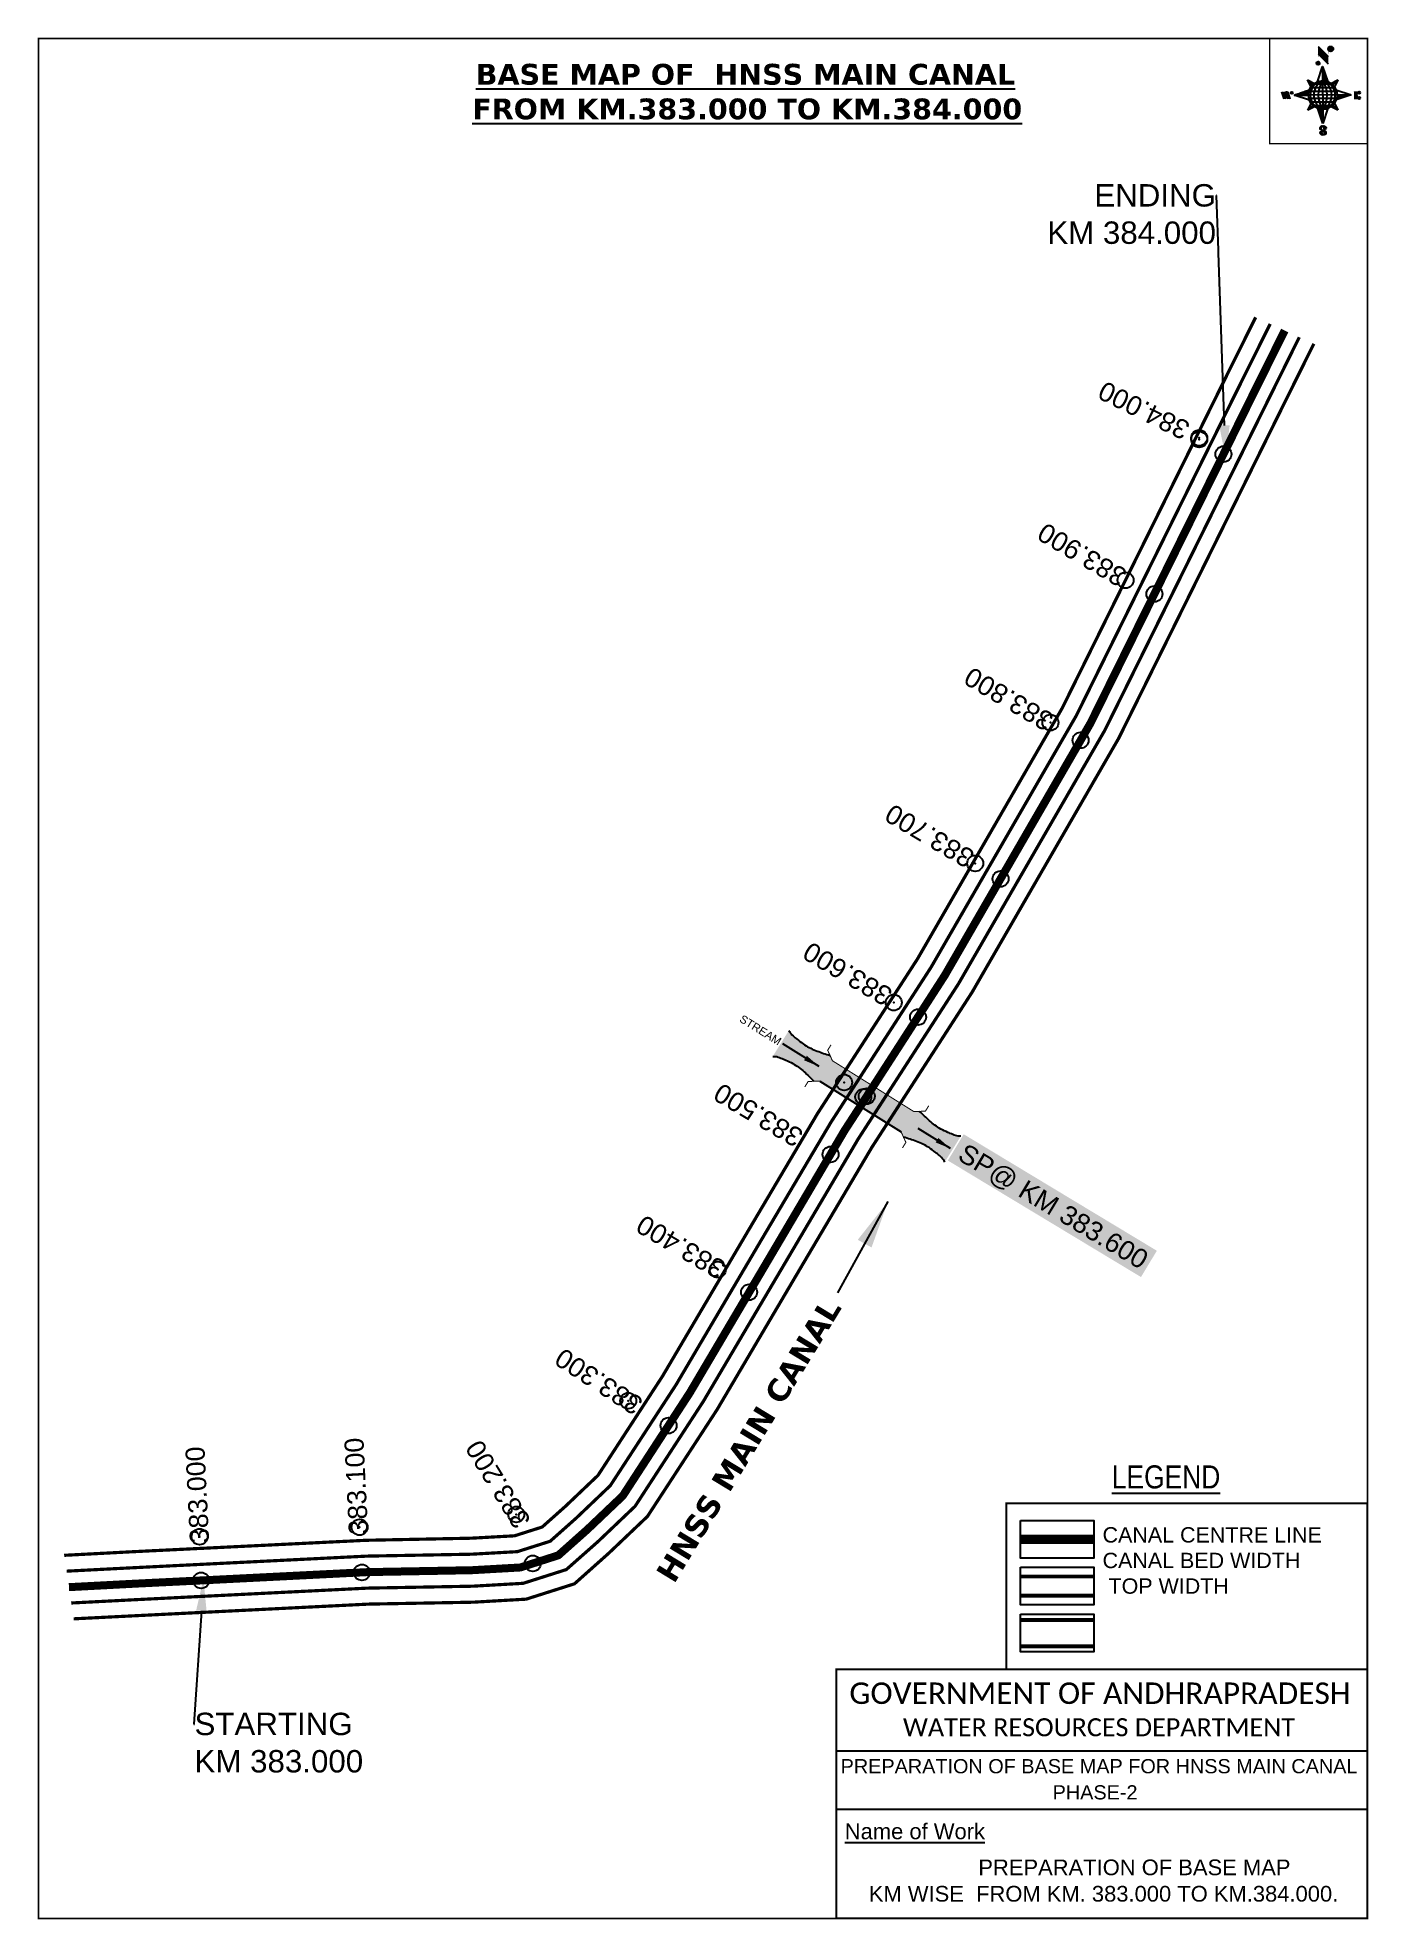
# Model space of a CAD drawing. Header units: inches. Extents: x 176996 to 177828, y 1580979 to 1582155.
import ezdxf
from ezdxf import colors
from ezdxf.entities.mleader import LeaderData, LeaderLine
from ezdxf.enums import TextEntityAlignment as Align
from ezdxf.math import Vec2, Vec3

# ---------------------------------------------------------------- set-up
doc = ezdxf.new("R2010")
doc.units = ezdxf.units.IN
doc.header["$MEASUREMENT"] = 0
doc.header["$PDMODE"] = 32
doc.header["$PDSIZE"] = 10
doc.linetypes.add('HIDDEN2', pattern=[0.1875, 0.125, -0.0625])
for name, color, linetype in [('AQUADUCT', 1, 'Continuous'), ('bord', 1, 'Continuous'), ('CANAL1', 242, 'Continuous'), ('CSMark', 72, 'Continuous'), ('DCBMS', 232, 'Continuous'), ('PAGE', 7, 'Continuous'), ('STRUCTURE', 5, 'Continuous'), ('TEXT', 6, 'Continuous')]:
    doc.layers.add(name, color=color, linetype=linetype)
doc.styles.add('ARIALN', font='ARIALN_1.TTF')
doc.styles.get("Standard").update_dxf_attribs({"font": 'ARIAL_1.TTF'})
doc.dimstyles.get("Standard").update_dxf_attribs({"dimtxt": 0.18, "dimasz": 0.18, "dimexe": 0.18, "dimexo": 0.0625, "dimgap": 0.09, "dimtad": 0, "dimtih": 1, "dimtoh": 1, "dimdec": 4, "dimzin": 0, "dimdsep": 46, "dimtxsty": 'Standard', "dimcen": 0.09, "dimadec": 0, "dimazin": 0, "dimtfac": 1, "dimtdec": 4, "dimtofl": 0, "dimtmove": 0, "dimatfit": 3, "dimfxl": 0, "dimtolj": 1, "dimtzin": 0, "dimarcsym": 0})
pattern_1 = [(267.297113149, (-8720374.938, 50637915.138), (10.5367255337, -0.497431438), [])]
pattern_2 = [(357.297113149, (-8720374.938, 50637915.138), (0.497431438, 10.5367255337), [])]

# ---------------------------------------------------------------- blocks, each defined once
blk = doc.blocks.new('*X8')
at = {"color": 0, "linetype": 'Continuous'}
for p, q in [((6321.6, 240.5), (6322.3, 241.2)), ((6321.6, 240.3), (6322.3, 241)), ((6321.6, 240.1), (6322.3, 240.8)), ((6321.6, 239.9), (6322.4, 240.7)), ((6321.6, 239.8), (6322.4, 240.6)), ((6321.6, 239.6), (6322.5, 240.5)), ((6321.6, 239.4), (6322.5, 240.3)), ((6321.6, 239.2), (6322.6, 240.2)), ((6321.7, 239.1), (6322.6, 240.1)), ((6321.8, 240.8), (6322.4, 241.4)), ((6321.8, 239), (6322.7, 240)), ((6321.8, 239), (6322.8, 239.9)), ((6321.9, 238.9), (6322.9, 239.8)), ((6322, 238.8), (6323, 239.7)), ((6322.1, 241.3), (6322.4, 241.6)), ((6322.1, 238.7), (6323.1, 239.6)), ((6322.2, 238.6), (6323.1, 239.6)), ((6322.3, 238.5), (6323.2, 239.5)), ((6322.4, 238.5), (6323.3, 239.4)), ((6322.5, 238.4), (6323.4, 239.3)), ((6322.7, 238.4), (6323.6, 239.3)), ((6322.8, 238.3), (6323.7, 239.2)), ((6322.9, 238.3), (6323.8, 239.1)), ((6323.1, 238.2), (6323.9, 239.1)), ((6323.2, 238.2), (6324, 239)), ((6323.3, 238.2), (6324.2, 239)), ((6323.5, 238.1), (6324.3, 238.9)), ((6323.7, 238.1), (6324.4, 238.9)), ((6323.8, 238.1), (6324.6, 238.8)), ((6324.1, 238.2), (6324.7, 238.8)), ((6324.3, 238.3), (6324.9, 238.8)), ((6324.6, 238.3), (6325.1, 238.8)), ((6324.8, 238.4), (6325.2, 238.8)), ((6325.1, 238.5), (6325.4, 238.8)), ((6325.4, 238.6), (6325.6, 238.8))]:
    blk.add_line(p, q, dxfattribs=at)
blk = doc.blocks.new('*X7')
at = {"color": 0, "linetype": 'Continuous'}
for p, q in [((6324.4, 240.3), (6324.5, 240.4)), ((6324.6, 240.3), (6324.8, 240.5)), ((6324.7, 240.2), (6325, 240.5)), ((6324.8, 240.2), (6325.2, 240.6)), ((6325, 240.1), (6325.5, 240.6)), ((6325.1, 240.1), (6325.6, 240.6)), ((6325.2, 240), (6325.8, 240.6)), ((6325.3, 240), (6326, 240.6)), ((6325.4, 239.9), (6326.1, 240.6)), ((6325.5, 239.8), (6326.2, 240.5)), ((6325.6, 239.8), (6326.3, 240.5)), ((6325.7, 239.7), (6326.5, 240.4)), ((6325.9, 239.6), (6326.6, 240.3)), ((6326, 239.5), (6326.7, 240.3)), ((6326, 239.4), (6326.8, 240.2)), ((6326.1, 239.3), (6327, 240.2)), ((6326.2, 239.3), (6327.1, 240.1)), ((6326.3, 239.2), (6327.1, 240)), ((6326.4, 239.1), (6327.2, 239.9)), ((6326.5, 239), (6327.3, 239.8)), ((6326.5, 238.9), (6327.4, 239.7)), ((6326.6, 238.8), (6327.5, 239.6)), ((6326.7, 238.7), (6327.5, 239.5)), ((6326.8, 238.6), (6327.6, 239.4)), ((6326.8, 238.5), (6327.7, 239.3)), ((6326.8, 236.5), (6327.4, 237)), ((6326.9, 238.3), (6327.8, 239.2)), ((6326.9, 238.2), (6327.9, 239.1)), ((6326.9, 236.8), (6327.6, 237.4)), ((6327, 238.1), (6327.8, 239)), ((6327, 237.9), (6327.8, 238.8)), ((6327, 237.8), (6327.8, 238.6)), ((6327, 237.6), (6327.8, 238.4)), ((6327, 237.4), (6327.8, 238.2)), ((6327, 237.3), (6327.8, 238)), ((6327, 237.1), (6327.8, 237.9))]:
    blk.add_line(p, q, dxfattribs=at)
blk = doc.blocks.new('H')
at = {"layer": 'bord', "extrusion": (0.000427885, 0.004792, 0.999988)}
h = blk.add_hatch(dxfattribs=at)
h.set_pattern_fill('LINE', color=8, scale=84.387686, angle=-2.7029, style=0)
h.set_pattern_definition(pattern_2)
h.paths.add_polyline_path([(-492, 786, -0.090992), (-448, 775), (-486, 912)])
h = blk.add_hatch(dxfattribs=at)
h.set_pattern_fill('LINE', color=8, scale=84.387686, angle=-92.7029, style=0)
h.set_pattern_definition(pattern_1)
h.paths.add_polyline_path([(-625, 665, -0.090992), (-615, 710), (-751, 671)])
h = blk.add_hatch(dxfattribs=at)
h.set_pattern_fill('LINE', color=8, scale=84.387686, angle=-2.7029, style=0)
h.set_pattern_definition(pattern_2)
h.paths.add_polyline_path([(-504, 533, -0.090992), (-549, 543), (-510, 406)])
h = blk.add_hatch(dxfattribs=at)
h.set_pattern_fill('LINE', color=8, scale=84.387686, angle=-92.7029, style=0)
h.set_pattern_definition(pattern_1)
h.paths.add_polyline_path([(-246, 647), (-372, 653, -0.090992), (-382, 609)])
for p, q in [((-519, 1020, -1217), (-435, 927, -1216)), ((-516, 1087, -1217), (-432, 994, -1217)), ((-538, 774, -1216), (-487, 906, -1216)), ((-487, 906, -1216), (-493, 780, -1216)), ((-487, 906, -1216), (-448, 769, -1216)), ((-865, 701, -1215), (-847, 638, -1215)), ((-847, 700, -1215), (-829, 637, -1215)), ((-829, 699, -1215), (-811, 636, -1215)), ((-829, 699, -1215), (-811, 698, -1215)), ((-811, 698, -1215), (-794, 635, -1215)), ((-752, 665, -1215), (-615, 704, -1215)), ((-627, 794, -1216), (-567, 760, -1216)), ((-627, 794, -1216), (-584, 747, -1215)), ((-599, 731, -1215), (-627, 794, -1216)), ((-421, 753, -1216), (-359, 781, -1216)), ((-359, 781, -1216), (-405, 739, -1216)), ((-359, 781, -1216), (-392, 721, -1215)), ((-379, 693, -1215), (-246, 641, -1215)), ((-213, 669, -1215), (-217, 601, -1215)), ((-752, 665, -1215), (-625, 659, -1215)), ((-619, 614, -1215), (-752, 665, -1215)), ((-639, 526, -1214), (-606, 585, -1215)), ((-639, 526, -1214), (-593, 568, -1215)), ((-577, 553, -1215), (-639, 526, -1214)), ((-511, 400, -1214), (-549, 537, -1214)), ((-460, 533, -1215), (-511, 400, -1214)), ((-505, 527, -1214), (-511, 400, -1214)), ((-371, 513, -1214), (-431, 546, -1215)), ((-371, 513, -1214), (-414, 560, -1215)), ((-399, 576, -1215), (-371, 513, -1214)), ((-246, 641, -1215), (-383, 603, -1215)), ((-373, 647, -1215), (-246, 641, -1215)), ((-197, 600, -1215), (-194, 668, -1215))]:
    blk.add_line(p, q, dxfattribs=at)
at = {"layer": 'bord', "color": 8, "linetype": 'ByBlock', "extrusion": (0.000427885, 0.004792, 0.999988)}
for p, q in [((-375, 679, -1215), (-620, 691, -1215)), ((-386, 711, -1215), (-605, 722, -1215)), ((-411, 744, -1216), (-578, 752, -1216)), ((-493, 780, -1216), (-505, 527, -1214)), ((-373, 647, -1215), (-625, 659, -1215)), ((-378, 616, -1215), (-623, 628, -1215)), ((-392, 585, -1215), (-611, 595, -1215)), ((-420, 555, -1215), (-587, 562, -1215))]:
    blk.add_line(p, q, dxfattribs=at)
at = {"layer": 'bord', "extrusion": (0.000427885, 0.004792, 0.999988), "elevation": -1212}
for points, const_width in [([(-522, 960), (-516, 1093)], 1.61), ([(-434, 933), (-428, 1066)], 1.61), ([(-870, 707), (-846, 706)], 0.642), ([(-829, 643), (-821, 678)], 0.642), ([(-793, 641), (-782, 694)], 0.642), ([(-223, 676), (-174, 673)], 0.706), ([(-829, 643), (-855, 644)], 0.642), ([(-811, 642), (-784, 641)], 0.642), ([(-177, 605), (-226, 607)], 0.706), ([(-195, 645), (-185, 644)], 0.706)]:
    blk.add_lwpolyline(points, dxfattribs=dict(at, const_width=const_width))
for points, const_width in [([(-414, 1073, 1), (-398, 1058, 1)], 22.3), ([(-530, 950, 1), (-520, 939, 1)], 14.8), ([(-776, 697, 1), (-769, 690, 1)], 8.9), ([(-180, 618, 1), (-173, 611, 1)], 9.79), ([(-178, 667, 1), (-171, 660, 1)], 9.79), ([(-490, 362, 1), (-498, 369, 1)], 11.1), ([(-525, 322, 1), (-533, 329, 1)], 11.1)]:
    blk.add_lwpolyline(points, format="xyb", close=True, dxfattribs=dict(at, const_width=const_width))
for points in [[(-537, 317), (-531, 310), (-520, 307), (-505, 307), (-494, 310), (-486, 318), (-487, 326), (-491, 333), (-494, 336), (-503, 341), (-522, 347), (-530, 352), (-534, 355), (-537, 363), (-537, 373), (-530, 381), (-520, 384), (-504, 384), (-493, 380), (-487, 373)], [(-522, 348), (-526, 354), (-528, 361), (-528, 371), (-526, 375), (-521, 381), (-515, 384)], [(-505, 307), (-499, 312), (-497, 319), (-497, 327), (-501, 335), (-509, 343)]]:
    blk.add_lwpolyline(points, dxfattribs=at)
at = {"layer": 'bord', "extrusion": (0.000427885, 0.004792, 0.999988)}
for centre, radius in [((-406, 1065, -1212), 22.3), ((-525, 944, -1212), 14.8), ((-773, 694, -1212), 8.9), ((-498, 659, -1212), 127), ((-177, 615, -1212), 9.79), ((-174, 663, -1212), 9.79), ((-494, 365, -1212), 11.1), ((-529, 325, -1212), 11.1)]:
    blk.add_circle(centre, radius, dxfattribs=at)
at = {"layer": 'bord', "color": 8, "linetype": 'ByBlock', "extrusion": (0.000427885, 0.004792, 0.999988)}
for centre, radius, start, end in [((-482, 658, -1212), 128, 94.9254, 259.6691), ((-437, 656, -1212), 141, 113.2864, 241.308), ((-316, 651, -1212), 222, 142.5892, 212.0053), ((-560, 662, -1212), 141, 293.2864, 61.308), ((-681, 668, -1212), 222, 322.5892, 32.0053), ((-515, 660, -1212), 128, 274.9254, 79.6691)]:
    blk.add_arc(centre, radius, start, end, dxfattribs=at)
at = {"layer": 'bord', "extrusion": (0.000427885, 0.004792, 0.999988)}
for points in [[(-516, 1093, -1212), (-431, 1000, -1212), (-519, 1026, -1212), (-434, 933, -1212)], [(-864, 707, -1212), (-846, 706, -1212), (-846, 644, -1212), (-829, 643, -1212)], [(-829, 705, -1212), (-811, 704, -1212), (-811, 642, -1212), (-793, 641, -1212)], [(-193, 674, -1212), (-197, 606, -1212), (-213, 675, -1212), (-216, 607, -1212)]]:
    blk.add_solid(points, dxfattribs=at)
at = {"layer": 'bord', "extrusion": (0.000427885, 0.004792, 0.999988), "xscale": 7.977342409717546, "yscale": 7.977342408231451, "zscale": 7.977342408476333, "rotation": 138.0840426661453}
for name, p in [('*X7', (38301, -31929, -1212)), ('*X8', (38314, -31951, -1212))]:
    blk.add_blockref(name, p, dxfattribs=at)
blk = doc.blocks.new('SP')
at = {"layer": 'STRUCTURE'}
h = blk.add_hatch(dxfattribs=at)
h.set_pattern_fill('DASH', color=256, scale=8, style=0)
edge = h.paths.add_edge_path()
edge.add_spline(control_points=[(769825.7, 1706742.1), (769825.3, 1706741.8), (769823.8, 1706740.8), (769820.9, 1706740.3), (769817, 1706739.7), (769811.4, 1706738.9), (769804, 1706739.7), (769798.4, 1706741), (769795.6, 1706741.6)], knot_values=[0, 0, 0, 0, 1.613557, 5.24513, 8.624976, 13.470124, 22.190216, 30.746377, 30.746377, 30.746377, 30.746377], degree=3, periodic=0)
edge.add_line((769795.6, 1706741.6), (769792.6, 1706739.6))
edge.add_line((769792.6, 1706739.6), (769732.6, 1706739.6))
edge.add_line((769732.6, 1706739.6), (769729.6, 1706741.6))
edge.add_spline(control_points=[(769729.6, 1706741.6), (769726.9, 1706740.9), (769721.3, 1706739.5), (769713.9, 1706738.5), (769708.3, 1706739.1), (769704.4, 1706739.6), (769701.5, 1706740), (769700, 1706741), (769699.5, 1706741.3)], knot_values=[0, 0, 0, 0, 8.556161, 17.276253, 22.121402, 25.501247, 29.13282, 30.746377, 30.746377, 30.746377, 30.746377], degree=3, periodic=0)
edge.add_line((769699.5, 1706741.3), (769699.5, 1706722.1))
edge.add_spline(control_points=[(769699.5, 1706722.1), (769700, 1706722.4), (769701.4, 1706723.4), (769704.3, 1706724), (769708.2, 1706724.5), (769713.8, 1706725.3), (769721.2, 1706724.5), (769726.8, 1706723.3), (769729.6, 1706722.6)], knot_values=[0, 0, 0, 0, 1.613557, 5.24513, 8.624976, 13.470124, 22.190216, 30.746377, 30.746377, 30.746377, 30.746377], degree=3, periodic=0)
edge.add_line((769729.6, 1706722.6), (769732.6, 1706724.6))
edge.add_line((769732.6, 1706724.6), (769792.6, 1706724.6))
edge.add_line((769792.6, 1706724.6), (769795.6, 1706722.6))
edge.add_spline(control_points=[(769795.6, 1706722.6), (769798.4, 1706723.3), (769803.9, 1706724.8), (769811.3, 1706725.8), (769817, 1706725.1), (769820.9, 1706724.7), (769823.8, 1706724.2), (769825.2, 1706723.3), (769825.7, 1706723)], knot_values=[0, 0, 0, 0, 8.556161, 17.276253, 22.121402, 25.501247, 29.13282, 30.746377, 30.746377, 30.746377, 30.746377], degree=3, periodic=0)
edge.add_line((769825.7, 1706723), (769825.7, 1706742.1))
h.paths.add_polyline_path([(769764.2, 1706732.1, -1), (769761.1, 1706732.1, -1)], flags=0)
h.paths.add_polyline_path([(769761.1, 1706732.1, 1), (769764.2, 1706732.1, 1)], flags=16)
at = {"layer": 'STRUCTURE', "const_width": 0.628}
for points in [[(769726.6, 1706747.6), (769726.6, 1706743.6), (769732.6, 1706739.6), (769792.6, 1706739.6), (769798.6, 1706743.6), (769798.6, 1706747.6)], [(769726.6, 1706716.6), (769726.6, 1706720.6), (769732.6, 1706724.6), (769792.6, 1706724.6), (769798.6, 1706720.6), (769798.6, 1706716.6)]]:
    blk.add_lwpolyline(points, dxfattribs=at)
at = {"layer": 'STRUCTURE', "color": 3}
blk.add_lwpolyline([(769732.6, 1706724.6), (769792.6, 1706724.6)], dxfattribs=at)
blk.add_lwpolyline([(769732.6, 1706724.6), (769792.6, 1706724.6)], dxfattribs=at)
at = {"layer": 'STRUCTURE', "color": 0}
blk.add_circle((769762.6, 1706732.1), 1.55, dxfattribs=at)
at = {"layer": 'STRUCTURE'}
for points in [[(769699.5, 1706741.3), (769700.9, 1706740.5), (769704.4, 1706739.6), (769707.8, 1706739.2), (769712.6, 1706738.8), (769721.3, 1706739.7), (769729.6, 1706741.6)], [(769825.7, 1706742.1), (769824.3, 1706741.3), (769820.8, 1706740.3), (769817.5, 1706739.8), (769812.7, 1706739.2), (769804, 1706739.9), (769795.6, 1706741.6)], [(769699.5, 1706722.1), (769700.9, 1706723), (769704.4, 1706724), (769707.7, 1706724.5), (769712.5, 1706725), (769721.2, 1706724.4), (769729.6, 1706722.6)], [(769825.7, 1706723), (769824.3, 1706723.8), (769820.8, 1706724.7), (769817.4, 1706725.1), (769812.6, 1706725.5), (769803.9, 1706724.6), (769795.6, 1706722.6)]]:
    blk.add_spline(points, degree=3, dxfattribs=at)
at = {"layer": 'STRUCTURE', "color": 0}
blk.add_text('STREAM', height=5, dxfattribs=at).set_placement((769684.3, 1706732.1), align=Align.MIDDLE_CENTER)
for points in [[(769727.4, 1706732.1), (769700.8, 1706732.1)], [(769824.4, 1706732.1), (769800.5, 1706732.1)]]:
    blk.add_leader(points, dimstyle='Standard', override={"dimasz": 10, "dimgap": 0.09, "dimtad": 0}, dxfattribs=at)

msp = doc.modelspace()

# ---------------------------------------------------------------- linework, layer by layer
for p in [(177722, 1581904, 704), (177500, 1581502, 703)]:
    msp.add_point(p)
at = {"layer": 'CANAL1', "color": 200, "const_width": 2}
for points in [[(177012.3, 1581206.4), (177056.1, 1581208.7), (177201.1, 1581215.8), (177266.6, 1581217.1), (177293.9, 1581218.6), (177311.2, 1581224.1), (177325.8, 1581237.1), (177346.1, 1581256.4), (177386.5, 1581318.5), (177440.6, 1581410.3), (177483.3, 1581482.5), (177545.9, 1581579.3), (177636.4, 1581736.1), (177736.2, 1581937.9), (177757.3, 1581980.3)], [(177018.2, 1581166.7), (177058.1, 1581168.7), (177202.5, 1581175.9), (177268.1, 1581177.1), (177301.2, 1581179), (177331.4, 1581188.6), (177352.8, 1581207.7), (177377, 1581230.7), (177420.5, 1581297.4), (177475.1, 1581390), (177517.3, 1581461.4), (177580, 1581558.4), (177671.7, 1581717.2), (177772, 1581920.1), (177793.7, 1581963.8)]]:
    msp.add_lwpolyline(points, dxfattribs=at)
at = {"layer": 'CANAL1', "color": 5, "const_width": 2}
for points in [[(177013.8, 1581196.5), (177056.6, 1581198.7), (177201.5, 1581205.9), (177267, 1581207.1), (177295.7, 1581208.7), (177316.2, 1581215.2), (177332.5, 1581229.7), (177353.8, 1581250), (177395, 1581313.2), (177449.2, 1581405.2), (177491.8, 1581477.2), (177554.4, 1581574.1), (177645.2, 1581731.4), (177745.1, 1581933.4), (177766.4, 1581976.2)], [(177016.7, 1581176.6), (177057.6, 1581178.7), (177202.1, 1581185.9), (177267.7, 1581187.1), (177299.3, 1581188.9), (177326.3, 1581197.5), (177346.1, 1581215), (177369.3, 1581237.1), (177412, 1581302.7), (177466.5, 1581395), (177508.8, 1581466.7), (177571.5, 1581563.7), (177662.9, 1581722), (177763.1, 1581924.5), (177784.6, 1581967.9)]]:
    msp.add_lwpolyline(points, dxfattribs=at)
at = {"layer": 'CANAL1', "color": 1, "linetype": 'HIDDEN2', "ltscale": 100, "const_width": 5}
msp.add_lwpolyline([(177015.3, 1581186.5), (177057.1, 1581188.7), (177097.9, 1581190.7), (177201.8, 1581195.9), (177267.3, 1581197.1), (177297.5, 1581198.8), (177321.3, 1581206.4), (177339.3, 1581222.4), (177361.6, 1581243.6), (177403.5, 1581308), (177457.9, 1581400.1), (177500.3, 1581472), (177514.2, 1581493.4), (177562.9, 1581568.9), (177654.1, 1581726.7), (177737.2, 1581894.8), (177754.1, 1581929), (177775.5, 1581972.1)], dxfattribs=at)
at = {"layer": 'CANAL1', "color": 1, "linetype": 'HIDDEN2', "ltscale": 100, "const_width": 6, "elevation": -0.4}
msp.add_lwpolyline([(177656.2, 1581216.4), (177610.2, 1581216.4)], dxfattribs=at)
at = {"layer": 'CANAL1', "color": 5, "const_width": 2.4, "elevation": -0.4}
for points in [[(177656.2, 1581193.2), (177610.2, 1581193.2)], [(177656.2, 1581181.2), (177610.2, 1581181.2)]]:
    msp.add_lwpolyline(points, dxfattribs=at)
at = {"layer": 'CANAL1', "color": 200, "const_width": 2.4, "elevation": -0.4}
for points in [[(177656.2, 1581166), (177610.2, 1581166)], [(177656.2, 1581149.5), (177610.2, 1581149.5)]]:
    msp.add_lwpolyline(points, dxfattribs=at)
at = {"layer": 'CSMark', "color": 2}
for p in [(177722, 1581905), (177676, 1581816), (177629, 1581727), (177582, 1581639), (177531, 1581552), (177512, 1581493), (177421, 1581385), (177365, 1581303), (177295, 1581232), (177097, 1581218), (177197, 1581224)]:
    msp.add_point(p, dxfattribs=at)
at = {"layer": 'CSMark', "color": 3}
for p in [(177737.2, 1581894.8), (177694, 1581807.4), (177647.8, 1581715.9), (177597.8, 1581629.3), (177546.2, 1581542.9), (177514.1, 1581493.4), (177491.5, 1581457), (177440.6, 1581370.9), (177390.2, 1581287.5), (177198.5, 1581195.7), (177305.3, 1581201.3), (177097.9, 1581190.7)]:
    msp.add_point(p, dxfattribs=at)
at = {"layer": 'PAGE', "const_width": 1}
msp.add_lwpolyline([(177827.2, 1580979.4), (177827.2, 1582154.7), (176996.2, 1582154.7), (176996.2, 1580979.4), (177827.2, 1580979.4)], dxfattribs=at)
at = {"layer": 'PAGE'}
for points, const_width in [([(177827.2, 1582154.7), (177766.1, 1582154.7), (177766.1, 1582088.9), (177827.2, 1582088.9)], 1), ([(177601.4, 1581238.9), (177827.2, 1581238.9), (177827.2, 1581135.1), (177601.4, 1581135.1)], 1.2), ([(177495.1, 1581135.1), (177827.2, 1581135.1), (177827.2, 1580979.4), (177495.1, 1580979.4)], 1.2)]:
    msp.add_lwpolyline(points, close=True, dxfattribs=dict(at, const_width=const_width))
at = {"layer": 'PAGE', "elevation": -0.4}
for points in [[(177610.2, 1581228.2), (177656.2, 1581228.2), (177656.2, 1581204.7), (177610.2, 1581204.7)], [(177610.2, 1581198.9), (177656.2, 1581198.9), (177656.2, 1581175.4), (177610.2, 1581175.4)], [(177610.2, 1581169.7), (177656.2, 1581169.7), (177656.2, 1581146.1), (177610.2, 1581146.1)]]:
    msp.add_lwpolyline(points, close=True, dxfattribs=at)
at = {"layer": 'PAGE'}
for points in [[(177495.1, 1581084.1), (177827.2, 1581084.1)], [(177495.1, 1581047.7), (177827.2, 1581047.7)]]:
    msp.add_lwpolyline(points, dxfattribs=at)

# ---------------------------------------------------------------- block references
at = {"layer": 'AQUADUCT', "color": 1, "xscale": 0.0703495379661093, "yscale": 0.07034953800030053, "zscale": 0.07034953795990817, "rotation": 3.078330607406165}
msp.add_blockref('H', (177836.8, 1582075.3, 85.4), dxfattribs=at)
at = {"layer": 'STRUCTURE', "color": 0, "rotation": 328.0388873691003}
msp.add_blockref('SP', (-1379005.9, 540957.8), dxfattribs=at)

# ---------------------------------------------------------------- texts
at = {"layer": 'CANAL1', "color": 7, "insert": (177381.2, 1581194.6), "char_height": 14, "width": 205.129, "attachment_point": 1, "rotation": 58.7306}
msp.add_mtext('\\pi0.96322;{\\fVerdana|b1|i0|c0|p34;HNSS MAIN CANAL}', dxfattribs=at)
at = {"layer": 'CSMark', "color": 1}
for s, rotation, p in [('384.000', 153.6863, (177714.6, 1581908.7)), ('383.900', 149.4301, (177674.9, 1581816.5)), ('383.800', 149.4301, (177629, 1581726.3)), ('383.700', 149.4301, (177579.5, 1581640.7)), ('383.600', 149.4301, (177528.2, 1581554.5)), ('383.500', 149.4301, (177472.4, 1581466.2)), ('383.400', 149.4684, (177424, 1581383.8)), ('383.300', 146.9302, (177371.9, 1581298.5)), ('383.100', 92.8411, (177196.4, 1581219.4)), ('383.000', 92.8411, (177097, 1581213.9)), ('383.200', 121.5668, (177299.4, 1581225))]:
    msp.add_text(s, height=12, rotation=rotation, dxfattribs=at).set_placement(p, align=Align.MIDDLE_LEFT)
at = {"layer": 'PAGE', "extrusion": (0.000201441, 0.004807, 0.999988), "style": 'ARIALN'}
msp.add_text('%%ULEGEND', height=14.4, rotation=359.9999, dxfattribs=at).set_placement((177701.3, 1581237, 7636.6), align=Align.MIDDLE)
at = {"layer": 'PAGE', "extrusion": (0.000201441, 0.004807, 0.999988)}
for s, height, p in [('PREPARATION OF BASE MAP FOR HNSS MAIN CANAL', 8.878, (177497.8, 1581051.7, 7635.7)), ('%%UName of Work', 9.822, (177500.4, 1581010.5, 7634.3))]:
    msp.add_text(s, height=height, rotation=359.9999, dxfattribs=at).set_placement(p)
for s, height, p in [('PHASE-2', 8.88, (177656.9, 1581039.8, 7635.6)), ('PREPARATION OF BASE MAP', 9.822, (177681.5, 1580992.9, 7634.4)), ('KM WISE  FROM KM. 383.000 TO KM.384.000.', 9.822, (177662.2, 1580976.4, 7634.4))]:
    msp.add_text(s, height=height, rotation=359.9999, dxfattribs=at).set_placement(p, align=Align.MIDDLE_CENTER)
at = {"layer": 'PAGE', "extrusion": (0.000201441, 0.004807, 0.999988), "attachment_point": 1, "text_direction": (1, -1e-06, -0.000201)}
for s, insert, char_height, width in [('CANAL CENTRE LINE CANAL BED WIDTH {\\H2.3732x; }\\P TOP WIDTH{\\H1.9155x; }', (177661.6, 1581224, -0.4), 9.6, 168.926), ('\\pi3.5885;{\\fCalibri|b0|i0|c0|p34;\\H1.3333x;GOVERNMENT OF ANDHRAPRADESH\\P\\pi37.073;\\H0.83998x;WATER RESOURCES DEPARTMENT}', (177499.7, 1581126.9, -1.3), 10.059, 321.276)]:
    msp.add_mtext(s, dxfattribs=dict(at, insert=insert, char_height=char_height, width=width))
at = {"layer": 'STRUCTURE', "color": 5, "insert": (177576, 1581464.7), "char_height": 12, "width": 133.823, "attachment_point": 1, "rotation": 328.9057, "bg_fill": 1, "box_fill_scale": 1.3, "bg_fill_color": 7, "bg_fill_true_color": 16777215, "bg_fill_transparency": 4390977}
msp.add_mtext('\\pi0.47337;SP@ KM 383.600', dxfattribs=at)
at = {"layer": 'TEXT', "color": 1, "insert": (177247.9, 1582138.8), "char_height": 13, "width": 379.826, "attachment_point": 1}
msp.add_mtext('\\pi21.755;{\\fVerdana|b1|i0|c0|p34;\\LBASE MAP OF  HNSS MAIN CANAL \\P\\pi19.564;FROM KM.383.000 TO KM.384.000}', dxfattribs=at)

# ---------------------------------------------------------------- leaders
at = {"layer": 'CANAL1', "color": 7}
msp.add_leader([(177527.4, 1581427.5), (177495.8, 1581370.6)], dimstyle='Standard', override={"dimasz": 30, "dimgap": 0.09, "dimtad": 0}, dxfattribs=at)
at = {"layer": 'DCBMS', "color": 5}
ml = msp.add_multileader_mtext('Standard', dxfattribs=at)
ml.set_content('STARTING\\PKM 383.000', color=5)
ml.set_leader_properties()
ml.build(insert=Vec2(0, 0))
ml.multileader.update_dxf_attribs({"dogleg_length": 0.36, "arrow_head_size": 20})
ctx = ml.context
ctx.base_point, ctx.char_height, ctx.arrow_head_size, ctx.landing_gap_size, ctx.plane_origin = Vec3(177093.8, 1581100.9), 14, 20, 0.09, Vec3(177264.6, 1581173.7)
notes = []
notes.append((ctx, [(1, (1, 1, 0), (177093.4, 1581100.9), (1, 0), 0.36, [(0, [(177099.4, 1581191.6)], 0, [])])]))
ctx.mtext.insert, ctx.mtext.flow_direction = Vec3(177093.8, 1581108), 5
for ctx, leaders in notes:
    for number, flags, end, landing, length, lines in leaders:
        leader = LeaderData()
        leader.index, (leader.has_last_leader_line, leader.has_dogleg_vector, leader.attachment_direction) = number, flags
        leader.last_leader_point, leader.dogleg_vector, leader.dogleg_length = Vec3(end), Vec3(landing), length
        for number, points, colour, breaks in lines:
            line = LeaderLine()
            line.index, line.vertices, line.color, line.breaks = number, Vec3.list(points), colors.encode_raw_color(colour), breaks
            leader.lines.append(line)
        ctx.leaders.append(leader)

# ---------------------------------------------------------------- next in the draw order: leaders
ml = msp.add_multileader_mtext('Standard', dxfattribs=at)
ml.set_content('ENDING \\PKM 384.000', color=5)
ml.set_leader_properties()
ml.build(insert=Vec2(0, 0))
ml.multileader.update_dxf_attribs({"dogleg_length": 0.36, "arrow_head_size": 20})
ctx = ml.context
ctx.base_point, ctx.char_height, ctx.arrow_head_size, ctx.landing_gap_size, ctx.plane_origin = Vec3(177629.3, 1582056.5), 14, 20, 0.09, Vec3(177773, 1582268.8)
ctx.text_align_type = 2
notes = []
notes.append((ctx, [(0, (1, 1, 0), (177732.9, 1582056.5), (-1, 0), 0.36, [(0, [(177738.5, 1581892.8)], 0, [])])]))
ctx.mtext.insert, ctx.mtext.width, ctx.mtext.alignment, ctx.mtext.flow_direction = Vec3(177732.5, 1582063.6), 109.049, 3, 5
ctx.mtext.has_bg_fill, ctx.mtext.bg_color, ctx.mtext.bg_scale_factor, ctx.mtext.bg_transparency, ctx.mtext.use_window_bg_color = 1, -1027028792, 1.5, 0, 1
for ctx, leaders in notes:
    for number, flags, end, landing, length, lines in leaders:
        leader = LeaderData()
        leader.index, (leader.has_last_leader_line, leader.has_dogleg_vector, leader.attachment_direction) = number, flags
        leader.last_leader_point, leader.dogleg_vector, leader.dogleg_length = Vec3(end), Vec3(landing), length
        for number, points, colour, breaks in lines:
            line = LeaderLine()
            line.index, line.vertices, line.color, line.breaks = number, Vec3.list(points), colors.encode_raw_color(colour), breaks
            leader.lines.append(line)
        ctx.leaders.append(leader)

doc.saveas('drawing.dxf')
